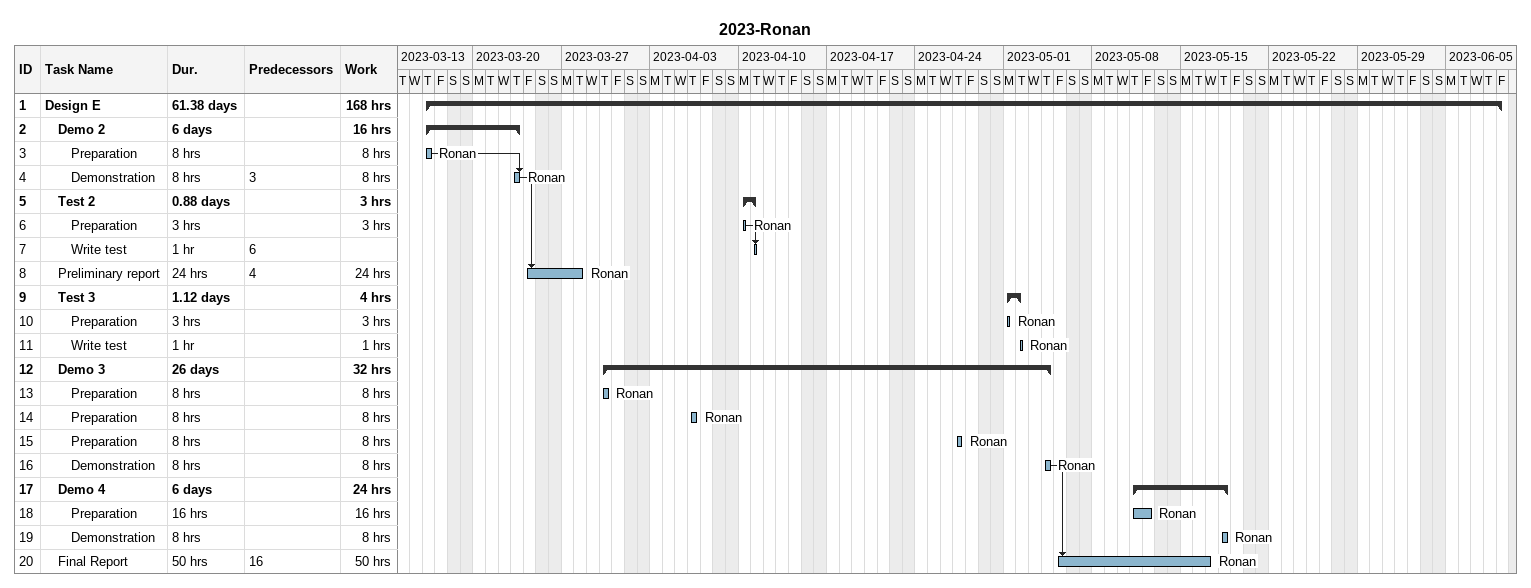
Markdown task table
2023-Ronan

| ID | Level | Task | Duration | Start | Finish | Predecessors | Resources | Work (h) |
|---|---|---|---|---|---|---|---|---|
| 1 | 1 | **Design E** | 61.38d | 2023-03-16 | 2023-06-09 |  |  | 168 |
| 2 | 2 | **Demo 2** | 6d | 2023-03-16 | 2023-03-23 |  |  | 16 |
| 3 | 3 | Preparation | 8h | 2023-03-16 | 2023-03-16 |  | Ronan | 8 |
| 4 | 3 | Demonstration | 8h | 2023-03-23 | 2023-03-23 | 3 | Ronan | 8 |
| 5 | 2 | **Test 2** | 0.88d | 2023-04-10 | 2023-04-11 |  |  | 3 |
| 6 | 3 | Preparation | 3h | 2023-04-10 | 2023-04-10 |  | Ronan | 3 |
| 7 | 3 | Write test | 1h | 2023-04-11 | 2023-04-11 | 6 |  |  |
| 8 | 2 | Preliminary report | 24h | 2023-03-24 | 2023-03-28 | 4 | Ronan | 24 |
| 9 | 2 | **Test 3** | 1.12d | 2023-05-01 | 2023-05-02 |  |  | 4 |
| 10 | 3 | Preparation | 3h | 2023-05-01 | 2023-05-01 |  | Ronan | 3 |
| 11 | 3 | Write test | 1h | 2023-05-02 | 2023-05-02 |  | Ronan | 1 |
| 12 | 2 | **Demo 3** | 26d | 2023-03-30 | 2023-05-04 |  |  | 32 |
| 13 | 3 | Preparation | 8h | 2023-03-30 | 2023-03-30 |  | Ronan | 8 |
| 14 | 3 | Preparation | 8h | 2023-04-06 | 2023-04-06 |  | Ronan | 8 |
| 15 | 3 | Preparation | 8h | 2023-04-27 | 2023-04-27 |  | Ronan | 8 |
| 16 | 3 | Demonstration | 8h | 2023-05-04 | 2023-05-04 |  | Ronan | 8 |
| 17 | 2 | **Demo 4** | 6d | 2023-05-11 | 2023-05-18 |  |  | 24 |
| 18 | 3 | Preparation | 16h | 2023-05-11 | 2023-05-12 |  | Ronan | 16 |
| 19 | 3 | Demonstration | 8h | 2023-05-18 | 2023-05-18 |  | Ronan | 8 |
| 20 | 2 | Final Report | 50h | 2023-05-05 | 2023-05-17 | 16 | Ronan | 50 |
